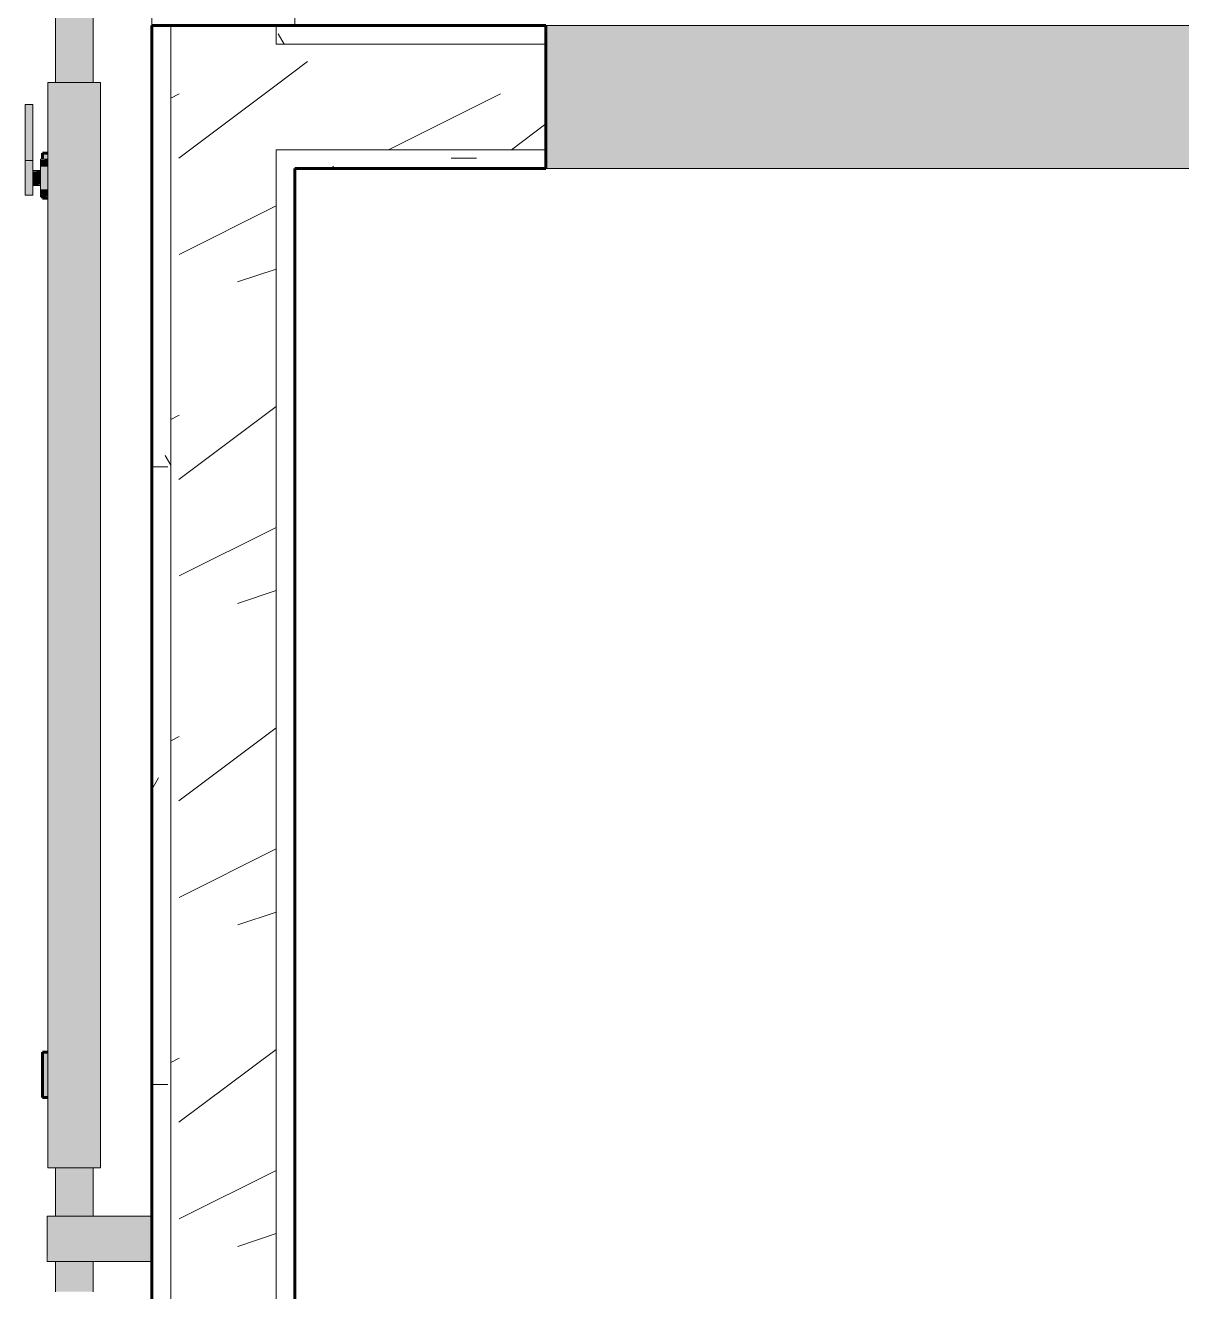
# Model space of a CAD drawing. Header units: inches. Extents: x -4061 to -1937, y 10959 to 12323.
# Drawn here: x -3075.87 to -3037.5, y 11748.66 to 11790.66 of the extents above; entities that cross this region are included whole.
import ezdxf

# ---------------------------------------------------------------- set-up
doc = ezdxf.new("R2010")
doc.units = ezdxf.units.IN
doc.header["$MEASUREMENT"] = 0
for name, color, linetype, lineweight in [('0-1', 7, 'Continuous', 5), ('0-2', 250, 'Continuous', 9), ('A-DOOR-1', 250, 'Continuous', 9), ('A-DOOR-3', 90, 'Continuous', 18), ('A-DOOR-4', 55, 'Continuous', 18), ('A-DOOR-5', 7, 'Continuous', 18), ('A-DOOR-6', 10, 'Continuous', 60), ('A-WALL-1', 8, 'Continuous', 5), ('A-WALL-2', 10, 'Continuous', 60), ('A-WALL-3', 7, 'Continuous', 18), ('A-WALL-PATT-1', 250, 'Continuous', 9), ('A-WALL-PATT-2', 253, 'Continuous', 9)]:
    doc.layers.add(name, color=color, linetype=linetype, lineweight=lineweight)
pattern_1 = [(0, (0, 0), (20.48, 5.12), [0.845, -14.515, 0.845, -14.515, -81.92]), (0, (0, 0), (20.48, 5.12), [-30.72, 0.845, -29.875, 0.845, -14.515, -35.84]), (0, (0, 0), (20.48, 5.12), [-76.8, 0.845, -9.395, 0.845, -24.755]), (120, (7.68, 2.56), (-14.67405, 15.1762003), [0.845, -14.515, 0.845, -14.515, -81.92]), (120, (7.68, 2.56), (-14.67405, 15.1762003), [-30.72, 0.845, -29.875, 0.845, -14.515, -35.84]), (120, (7.68, 2.56), (-14.67405, 15.1762003), [-76.8, 0.845, -9.395, 0.845, -24.755]), (240, (10.24, 12.8), (-5.80595, -20.2962003), [0.845, -14.515, 0.845, -14.515, -81.92]), (240, (10.24, 12.8), (-5.80595, -20.2962003), [-30.72, 0.845, -29.875, 0.845, -14.515, -35.84]), (240, (10.24, 12.8), (-5.80595, -20.2962003), [-76.8, 0.845, -9.395, 0.845, -24.755])]
pattern_2 = [(216.87, (4.265, 10.662), (31.9871619, 21.32545714), [5.331, -47.981]), (206.565, (10.662, 7.464), (-10.662476, -10.6620098), [11.921, -11.921]), (198.435, (10.662, 2.132), (-21.32449365, -10.6625869), [6.744, -26.974])]

# ---------------------------------------------------------------- blocks, each defined once
blk = doc.blocks.new('Interior_barn_door_18732 - Interior_barn_door_18732-1656080-ENLARGED RCP - 3RD FLOOR PLAN - EAST')
at = {"layer": 'A-DOOR-3'}
for points in [[(-23.631, 6.573), (-23.631, 6.323), (-22.488, 6.323), (-22.518, 6.573), (-23.601, 6.573)], [(-23.307, 6.274), (-23.283, 6.073), (-22.825, 6.073), (-22.849, 6.323), (-23.307, 6.323)], [(-22.488, 6.573), (-22.488, 6.323), (-20.632, 6.323), (-20.632, 6.573), (-22.408, 6.573)], [(-23.682, 6), (-23.658, 5.823), (-23.441, 5.823), (-23.441, 6.073), (-23.682, 6.073)], [(-23.441, 5.823), (-22.691, 5.823), (-22.691, 6.073), (-23.441, 6.073), (-23.441, 6)], [(-22.691, 6.073), (-22.691, 5.823), (-22.45, 5.823), (-22.474, 6.073), (-22.626, 6.073)]]:
    blk.add_hatch(color=256, dxfattribs=at).paths.add_polyline_path(points, flags=0)
at = {"layer": 'A-DOOR-4'}
for points in [[(-53.558, 6), (-53.558, 5.823), (-52.058, 5.823), (-52.058, 6), (-52.581, 6)], [(-55.896, 5.037), (-55.896, 4.073), (-19.896, 4.073), (-19.896, 5.823), (-55.896, 5.823)]]:
    blk.add_hatch(color=256, dxfattribs=at).paths.add_polyline_path(points, flags=0)
h = blk.add_hatch(color=256, dxfattribs=at)
h.paths.add_polyline_path([(-23.734, 6), (-23.734, 5.823), (-23.682, 5.823), (-23.682, 6)], flags=0)
h.paths.add_polyline_path([(-22.45, 5.823), (-22.234, 5.823), (-22.234, 6), (-22.45, 6)], flags=0)
h = blk.add_hatch(color=256, dxfattribs=at)
h.paths.add_polyline_path([(-60, 4.948), (-59, 4.948), (-59, 5.573), (-60, 5.552), (-60, 5.037)], flags=0)
h.paths.add_polyline_path([(-57.5, 5.55), (-57.5, 4.948), (-55.896, 4.948), (-55.896, 5.573), (-57.5, 5.552)], flags=0)
h.paths.add_polyline_path([(-19.896, 5.44), (-19.896, 4.948), (18.5, 4.953), (18.5, 5.573), (-19.896, 5.552), (-19.896, 5.489)], flags=0)
h.paths.add_polyline_path([(20, 4.948), (21, 4.948), (21, 5.573), (20, 5.552), (20, 4.95)], flags=0)
h = blk.add_hatch(color=256, dxfattribs=at)
h.paths.add_polyline_path([(-59, 5.037), (-59, 2.375), (-57.5, 2.375), (-57.5, 5.846), (-59, 5.823), (-59, 5.108)], flags=0)
h.paths.add_polyline_path([(18.5, 4.407), (18.5, 2.375), (20, 2.375), (20, 5.846), (18.5, 5.846), (18.5, 4.41)], flags=0)
h = blk.add_hatch(color=256, dxfattribs=at)
h.paths.add_polyline_path([(-60, 4.407), (-60, 4.323), (-59, 4.344), (-59, 4.948), (-60, 4.948), (-60, 4.506)], flags=0)
h.paths.add_polyline_path([(-57.5, 4.631), (-57.5, 4.323), (-55.896, 4.344), (-55.896, 4.948), (-57.5, 4.948), (-57.5, 4.635)], flags=0)
h.paths.add_polyline_path([(-19.896, 4.506), (-19.896, 4.323), (18.5, 4.346), (18.5, 4.948), (-19.896, 4.948), (-19.896, 4.571)], flags=0)
h.paths.add_polyline_path([(20, 4.408), (20, 4.323), (21, 4.344), (21, 4.948), (20, 4.946), (20, 4.506)], flags=0)
at = {"layer": 'A-DOOR-1'}
for p, q in [((-22.488, 6.573), (-23.631, 6.573)), ((-23.631, 6.573), (-23.631, 6.323)), ((-23.631, 6.323), (-22.488, 6.323)), ((-23.316, 6.323), (-23.316, 6.073)), ((-23.316, 6.323), (-23.316, 6.073)), ((-22.816, 6.073), (-22.816, 6.323)), ((-22.816, 6.073), (-22.816, 6.323)), ((-22.486, 6.323), (-22.486, 6.573)), ((-20.62, 6.323), (-20.62, 6.573)), ((-23.691, 6.073), (-23.691, 5.823)), ((-23.441, 6.073), (-23.691, 6.073)), ((-23.691, 6.073), (-23.682, 6.073)), ((-22.691, 6.073), (-23.441, 6.073)), ((-22.441, 6.073), (-22.691, 6.073)), ((-22.45, 6.073), (-22.441, 6.073)), ((-22.441, 5.823), (-22.441, 6.073))]:
    blk.add_line(p, q, dxfattribs=at)
for points, knots in [([(-22.489, 6.323), (-22.396, 6.323), (-22.104, 6.323), (-21.532, 6.323), (-21.005, 6.323), (-20.736, 6.323), (-20.609, 6.323), (-20.622, 6.323), (-20.641, 6.323)], [0.1495851, 0.1495851, 0.1495851, 0.1495851, 0.2105513, 0.2964689, 0.3707648, 0.4376596, 0.4969616, 0.5310493, 0.5310493, 0.5310493, 0.5310493]), ([(-20.639, 6.573), (-20.62, 6.573), (-20.611, 6.573), (-20.735, 6.573), (-21.006, 6.573), (-21.528, 6.573), (-22.116, 6.573), (-22.378, 6.573), (-22.476, 6.573)], [-0.5310493, -0.5310493, -0.5310493, -0.5310493, -0.4969616, -0.4376596, -0.3707648, -0.2964689, -0.2105513, -0.1495851, -0.1495851, -0.1495851, -0.1495851])]:
    blk.add_open_spline(points, degree=3, knots=knots, dxfattribs=at)
at = {"layer": 'A-DOOR-5'}
for p, q in [((-59, 5.573), (-60, 5.573)), ((-59, 2.375), (-59, 5.846)), ((-59, 5.846), (-57.5, 5.846)), ((-57.5, 5.846), (-57.5, 2.375)), ((-55.896, 5.573), (-57.5, 5.573)), ((-55.896, 4.073), (-55.896, 5.823)), ((-55.896, 5.823), (-19.896, 5.823)), ((-19.896, 5.823), (-19.896, 4.073)), ((18.5, 5.573), (-19.896, 5.573)), ((-60, 4.323), (-59, 4.323)), ((-57.5, 4.323), (-55.896, 4.323)), ((-19.896, 4.323), (18.5, 4.323)), ((-19.896, 4.073), (-55.896, 4.073))]:
    blk.add_line(p, q, dxfattribs=at)
at = {"layer": 'A-DOOR-6'}
for p, q in [((-53.558, 6), (-53.558, 5.823)), ((-52.058, 6), (-53.558, 6)), ((-52.058, 5.823), (-52.058, 6)), ((-23.734, 6), (-23.734, 5.823)), ((-23.682, 6), (-23.734, 6)), ((-22.234, 6), (-22.45, 6)), ((-22.234, 5.823), (-22.234, 6))]:
    blk.add_line(p, q, dxfattribs=at)
blk = doc.blocks.new('CTR - 1st Phase - Unit Layouts_rvt-1-ENLARGED RCP - 3RD FLOOR PLAN - EAST')
at = {"layer": 'A-WALL-1'}
blk.add_hatch(color=256, dxfattribs=at).paths.add_polyline_path([(-3043.677, 11785.909), (-3024.601, 11785.909), (-3024.601, 11786.784), (-2988.601, 11786.784), (-2988.601, 11789.784), (-3024.601, 11789.784), (-3024.601, 11790.659), (-3058.601, 11790.659), (-3058.601, 11785.909)], flags=0)
at = {"layer": 'A-WALL-PATT-1'}
h = blk.add_hatch(dxfattribs=at)
h.set_pattern_fill('FP_1', color=256, style=0, pattern_type=2)
h.set_pattern_definition(pattern_1)
h.paths.add_polyline_path([(-3071.049, 11742.339), (-3071.049, 11790.659), (-3071.674, 11790.659), (-3071.674, 11742.339)], flags=0)
h.paths.add_polyline_path([(-3071.049, 11826.659), (-3071.049, 11829.761), (-3071.674, 11829.761), (-3071.674, 11826.659)], flags=0)
h = blk.add_hatch(dxfattribs=at)
h.set_pattern_fill('FP_1', color=256, style=0, pattern_type=2)
h.set_pattern_definition(pattern_1)
h.paths.add_polyline_path([(-3066.924, 11742.339), (-3066.924, 11786.534), (-3067.549, 11786.534), (-3067.549, 11742.339)], flags=0)
h.paths.add_polyline_path([(-3067.549, 11790.034), (-3066.924, 11790.034), (-3066.924, 11790.659), (-3067.549, 11790.659)], flags=0)
h.paths.add_polyline_path([(-3066.924, 11826.659), (-3066.924, 11829.761), (-3067.549, 11829.761), (-3067.549, 11826.659)], flags=0)
h = blk.add_hatch(dxfattribs=at)
h.set_pattern_fill('FP_1', color=256, style=0, pattern_type=2)
h.set_pattern_definition(pattern_1)
h.paths.add_polyline_path([(-2988.601, 11790.034), (-2938.524, 11790.034), (-2938.524, 11790.659), (-3024.601, 11790.659), (-3024.601, 11790.034), (-3018.998, 11790.034)], flags=0)
h.paths.add_polyline_path([(-3058.601, 11790.034), (-3058.601, 11790.659), (-3066.924, 11790.659), (-3066.924, 11790.034), (-3059.007, 11790.034)], flags=0)
h = blk.add_hatch(dxfattribs=at)
h.set_pattern_fill('FP_1', color=256, style=0, pattern_type=2)
h.set_pattern_definition(pattern_1)
h.paths.add_polyline_path([(-3066.924, 11785.909), (-3058.601, 11785.909), (-3058.601, 11786.534), (-3066.924, 11786.534)], flags=0)
h.paths.add_polyline_path([(-2939.998, 11785.909), (-2938.524, 11785.909), (-2938.524, 11786.534), (-3024.601, 11786.534), (-3024.601, 11785.909), (-2957.998, 11785.909)], flags=0)
at = {"layer": 'A-WALL-PATT-2'}
h = blk.add_hatch(dxfattribs=at)
h.set_pattern_fill('FP_2', color=256, style=0, pattern_type=2)
h.set_pattern_definition(pattern_2)
h.paths.add_polyline_path([(-3071.049, 11742.339), (-3067.549, 11742.339), (-3067.549, 11790.659), (-3071.049, 11790.659), (-3071.049, 11746.682)], flags=0)
h.paths.add_polyline_path([(-3071.049, 11826.659), (-3067.549, 11826.659), (-3067.549, 11830.386), (-3071.049, 11830.386), (-3071.049, 11829.761)], flags=0)
h = blk.add_hatch(dxfattribs=at)
h.set_pattern_fill('FP_2', color=256, style=0, pattern_type=2)
h.set_pattern_definition(pattern_2)
h.paths.add_polyline_path([(-2939.998, 11786.534), (-2938.524, 11786.541), (-2938.524, 11790.034), (-3024.601, 11790.034), (-3024.601, 11789.784), (-2988.601, 11789.784), (-2988.601, 11786.784), (-3024.601, 11786.784), (-3024.601, 11786.534), (-2957.998, 11786.534)], flags=0)
h.paths.add_polyline_path([(-3059.007, 11786.534), (-3058.601, 11786.534), (-3058.601, 11790.034), (-3067.549, 11790.034), (-3067.549, 11786.534), (-3066.671, 11786.534)], flags=0)
at = {"layer": 'A-WALL-2'}
for p, q in [((-3071.674, 11742.339), (-3071.674, 11790.659)), ((-3071.674, 11790.659), (-3066.924, 11790.659)), ((-3066.924, 11790.659), (-3058.601, 11790.659)), ((-3058.601, 11790.659), (-3058.601, 11785.909)), ((-3066.924, 11785.909), (-3066.924, 11746.649)), ((-3058.601, 11785.909), (-3066.924, 11785.909))]:
    blk.add_line(p, q, dxfattribs=at)
at = {"layer": 'A-WALL-3'}
for p, q in [((-3071.674, 11826.659), (-3071.674, 11790.659)), ((-3066.924, 11790.659), (-3066.924, 11826.659)), ((-3071.049, 11742.339), (-3071.049, 11790.659)), ((-3067.549, 11790.034), (-3067.549, 11790.659)), ((-3024.601, 11790.659), (-3058.601, 11790.659)), ((-3066.924, 11790.034), (-3067.549, 11790.034)), ((-3066.924, 11790.034), (-3058.601, 11790.034)), ((-3067.549, 11742.339), (-3067.549, 11786.534)), ((-3066.924, 11786.534), (-3067.549, 11786.534)), ((-3066.924, 11786.534), (-3058.601, 11786.534)), ((-3058.601, 11785.909), (-3024.601, 11785.909))]:
    blk.add_line(p, q, dxfattribs=at)
at = {"layer": '0-2', "rotation": 89.99999999998845}
blk.add_blockref('Interior_barn_door_18732 - Interior_barn_door_18732-1656080-ENLARGED RCP - 3RD FLOOR PLAN - EAST', (-3069.299, 11808.659), dxfattribs=at)

msp = doc.modelspace()

# ---------------------------------------------------------------- block references
at = {"layer": '0-1'}
msp.add_blockref('CTR - 1st Phase - Unit Layouts_rvt-1-ENLARGED RCP - 3RD FLOOR PLAN - EAST', (0, 0), dxfattribs=at)

doc.saveas('drawing.dxf')
